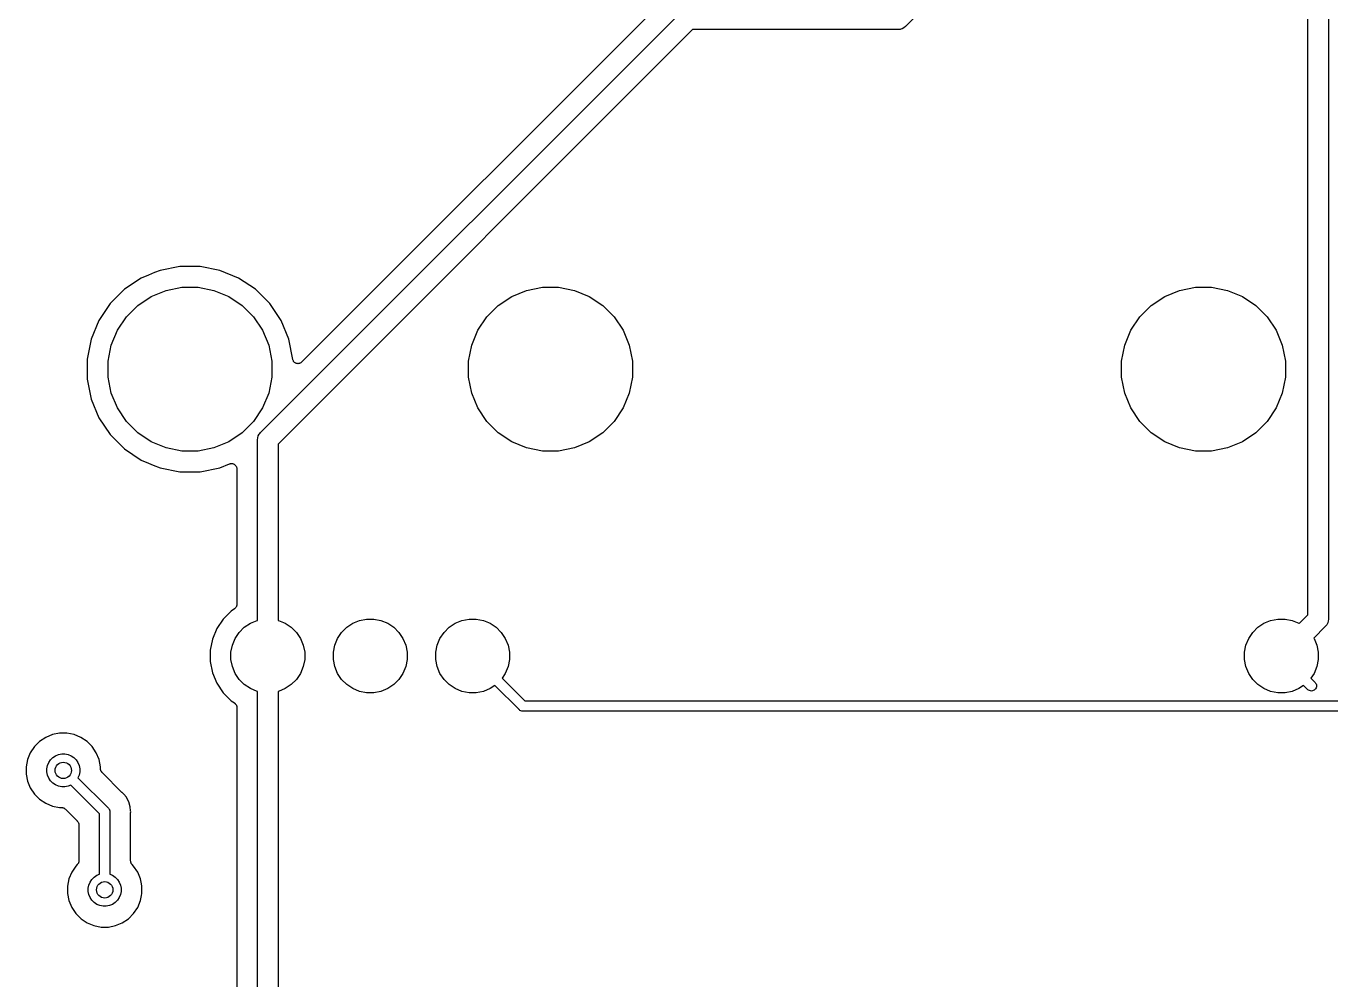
# Model space of a CAD drawing. Extents: x 3.04 to 9.02, y -6.31 to -2.47.
# Drawn here: x 4.019 to 5.273, y -5.391 to -4.475 of the extents above; entities that cross this region are included whole.
import ezdxf

# ---------------------------------------------------------------- set-up
doc = ezdxf.new("R2010")
doc.units = 0
doc.header["$MEASUREMENT"] = 0
doc.layers.add('BLACK', color=7, linetype='CONTINUOUS')

msp = doc.modelspace()

# ---------------------------------------------------------------- linework, layer by layer
at = {"layer": 'BLACK', "linetype": 'CONTINUOUS'}
for p, q in [((5.25126, -5.04049), (5.25126, -4.16955)), ((5.27094, -4.16596), (5.27094, -5.04408)), ((5.08225, -4.2573), (4.86474, -4.47481)), ((4.63344, -4.4483), (4.28625, -4.79548)), ((4.24496, -4.86506), (4.64845, -4.46157)), ((4.86294, -4.47641), (4.86123, -4.47733)), ((4.86443, -4.47518), (4.86294, -4.47641)), ((4.86474, -4.47481), (4.86443, -4.47518)), ((4.65982, -4.47803), (4.26142, -4.87644)), ((4.85696, -4.47803), (4.65982, -4.47803)), ((4.85744, -4.47808), (4.85696, -4.47803)), ((4.85937, -4.47789), (4.85744, -4.47808)), ((4.85995, -4.47771), (4.85937, -4.47789)), ((4.86123, -4.47733), (4.85995, -4.47771)), ((4.13691, -4.71404), (4.13, -4.71691)), ((4.14277, -4.71162), (4.13691, -4.71404)), ((4.13691, -4.71404), (4.13691, -4.71404)), ((4.14797, -4.70946), (4.14277, -4.71162)), ((4.16705, -4.70567), (4.14797, -4.70946)), ((4.1865, -4.70567), (4.16705, -4.70567)), ((4.20557, -4.70946), (4.1865, -4.70567)), ((4.22354, -4.71691), (4.20557, -4.70946)), ((4.13, -4.71691), (4.11383, -4.72771)), ((4.1538, -4.7287), (4.16902, -4.72567)), ((4.16902, -4.72567), (4.18453, -4.72567)), ((4.18453, -4.72567), (4.19974, -4.7287)), ((4.23971, -4.72771), (4.22354, -4.71691)), ((4.50026, -4.7287), (4.51547, -4.72567)), ((4.51547, -4.72567), (4.53098, -4.72567)), ((4.53098, -4.72567), (4.5462, -4.7287)), ((5.1279, -4.7287), (5.14311, -4.72567)), ((5.14311, -4.72567), (5.15862, -4.72567)), ((5.15862, -4.72567), (5.17383, -4.7287)), ((4.11383, -4.72771), (4.10008, -4.74147)), ((4.12658, -4.74325), (4.13947, -4.73463)), ((4.13947, -4.73463), (4.1538, -4.7287)), ((4.19974, -4.7287), (4.21407, -4.73463)), ((4.21407, -4.73463), (4.22697, -4.74325)), ((4.25347, -4.74147), (4.23971, -4.72771)), ((4.47303, -4.74325), (4.48593, -4.73463)), ((4.48593, -4.73463), (4.50026, -4.7287)), ((4.5462, -4.7287), (4.56053, -4.73463)), ((4.56053, -4.73463), (4.57342, -4.74325)), ((5.10067, -4.74325), (5.11357, -4.73463)), ((5.11357, -4.73463), (5.1279, -4.7287)), ((5.17383, -4.7287), (5.18816, -4.73463)), ((5.18816, -4.73463), (5.20106, -4.74325)), ((4.10008, -4.74147), (4.08927, -4.75764)), ((4.11561, -4.75422), (4.12658, -4.74325)), ((4.22697, -4.74325), (4.23793, -4.75422)), ((4.26427, -4.75764), (4.25347, -4.74147)), ((4.46207, -4.75422), (4.47303, -4.74325)), ((4.57342, -4.74325), (4.58439, -4.75422)), ((5.0897, -4.75422), (5.10067, -4.74325)), ((5.20106, -4.74325), (5.21203, -4.75422)), ((4.08927, -4.75764), (4.08183, -4.77561)), ((4.10699, -4.76711), (4.11561, -4.75422)), ((4.23793, -4.75422), (4.24655, -4.76711)), ((4.27172, -4.77561), (4.26427, -4.75764)), ((4.45345, -4.76711), (4.46207, -4.75422)), ((4.58439, -4.75422), (4.59301, -4.76711)), ((5.08109, -4.76711), (5.0897, -4.75422)), ((5.21203, -4.75422), (5.22064, -4.76711)), ((4.08183, -4.77561), (4.07803, -4.79468)), ((4.10106, -4.78144), (4.10699, -4.76711)), ((4.24655, -4.76711), (4.25249, -4.78144)), ((4.2756, -4.79513), (4.27172, -4.77561)), ((4.44751, -4.78144), (4.45345, -4.76711)), ((4.59301, -4.76711), (4.59894, -4.78144)), ((5.07515, -4.78144), (5.08109, -4.76711)), ((5.22064, -4.76711), (5.22658, -4.78144)), ((4.09803, -4.79665), (4.10106, -4.78144)), ((4.25249, -4.78144), (4.25551, -4.79665)), ((4.44449, -4.79665), (4.44751, -4.78144)), ((4.59894, -4.78144), (4.60197, -4.79665)), ((5.07213, -4.79665), (5.07515, -4.78144)), ((5.22658, -4.78144), (5.22961, -4.79665)), ((4.07803, -4.79468), (4.07803, -4.81413)), ((4.09803, -4.81216), (4.09803, -4.79665)), ((4.25551, -4.79665), (4.25551, -4.81216)), ((4.27574, -4.79559), (4.2756, -4.79513)), ((4.27588, -4.79605), (4.27574, -4.79559)), ((4.27588, -4.79606), (4.27588, -4.79605)), ((4.27588, -4.79607), (4.27588, -4.79606)), ((4.27611, -4.79649), (4.27588, -4.79607)), ((4.27633, -4.79691), (4.27611, -4.79649)), ((4.27634, -4.79692), (4.27633, -4.79691)), ((4.27634, -4.79693), (4.27634, -4.79692)), ((4.27664, -4.79729), (4.27634, -4.79693)), ((4.27694, -4.79767), (4.27664, -4.79729)), ((4.27695, -4.79768), (4.27694, -4.79767)), ((4.27696, -4.79768), (4.27695, -4.79768)), ((4.27733, -4.79799), (4.27696, -4.79768)), ((4.27769, -4.79829), (4.27733, -4.79799)), ((4.2777, -4.7983), (4.27769, -4.79829)), ((4.27771, -4.79831), (4.2777, -4.7983)), ((4.27813, -4.79853), (4.27771, -4.79831)), ((4.27855, -4.79876), (4.27813, -4.79853)), ((4.27856, -4.79876), (4.27855, -4.79876)), ((4.27857, -4.79877), (4.27856, -4.79876)), ((4.27903, -4.79891), (4.27857, -4.79877)), ((4.27948, -4.79905), (4.27903, -4.79891)), ((4.27949, -4.79905), (4.27948, -4.79905)), ((4.2795, -4.79906), (4.27949, -4.79905)), ((4.27998, -4.79911), (4.2795, -4.79906)), ((4.28045, -4.79916), (4.27998, -4.79911)), ((4.28046, -4.79916), (4.28045, -4.79916)), ((4.28047, -4.79916), (4.28046, -4.79916)), ((4.28095, -4.79911), (4.28047, -4.79916)), ((4.28142, -4.79907), (4.28095, -4.79911)), ((4.28144, -4.79907), (4.28142, -4.79907)), ((4.28145, -4.79907), (4.28144, -4.79907)), ((4.2819, -4.79893), (4.28145, -4.79907)), ((4.28236, -4.7988), (4.2819, -4.79893)), ((4.28237, -4.79879), (4.28236, -4.7988)), ((4.28238, -4.79879), (4.28237, -4.79879)), ((4.2828, -4.79857), (4.28238, -4.79879)), ((4.28323, -4.79835), (4.2828, -4.79857)), ((4.28324, -4.79834), (4.28323, -4.79835)), ((4.28325, -4.79834), (4.28324, -4.79834)), ((4.28362, -4.79804), (4.28325, -4.79834)), ((4.28399, -4.79774), (4.28362, -4.79804)), ((4.28401, -4.79773), (4.28399, -4.79774)), ((4.28404, -4.79769), (4.28401, -4.79773)), ((4.28401, -4.79773), (4.28401, -4.79773)), ((4.28401, -4.79773), (4.28401, -4.79773)), ((4.28625, -4.79548), (4.28404, -4.79769)), ((4.44449, -4.81216), (4.44449, -4.79665)), ((4.60197, -4.79665), (4.60197, -4.81216)), ((5.07213, -4.81216), (5.07213, -4.79665)), ((5.22961, -4.79665), (5.22961, -4.81216)), ((4.07803, -4.81413), (4.08183, -4.83321)), ((4.10106, -4.82738), (4.09803, -4.81216)), ((4.25551, -4.81216), (4.25249, -4.82738)), ((4.44751, -4.82738), (4.44449, -4.81216)), ((4.60197, -4.81216), (4.59894, -4.82738)), ((5.07515, -4.82738), (5.07213, -4.81216)), ((5.22961, -4.81216), (5.22658, -4.82738)), ((4.10699, -4.84171), (4.10106, -4.82738)), ((4.25249, -4.82738), (4.24655, -4.84171)), ((4.45345, -4.84171), (4.44751, -4.82738)), ((4.59894, -4.82738), (4.59301, -4.84171)), ((5.08109, -4.84171), (5.07515, -4.82738)), ((5.22658, -4.82738), (5.22064, -4.84171)), ((4.08183, -4.83321), (4.08927, -4.85118)), ((4.08927, -4.85118), (4.10008, -4.86735)), ((4.11561, -4.8546), (4.10699, -4.84171)), ((4.24655, -4.84171), (4.23793, -4.8546)), ((4.46207, -4.8546), (4.45345, -4.84171)), ((4.59301, -4.84171), (4.58439, -4.8546)), ((5.0897, -4.8546), (5.08109, -4.84171)), ((5.22064, -4.84171), (5.21203, -4.8546)), ((4.12658, -4.86557), (4.11561, -4.8546)), ((4.13947, -4.87419), (4.12658, -4.86557)), ((4.22697, -4.86557), (4.21407, -4.87419)), ((4.23793, -4.8546), (4.22697, -4.86557)), ((4.24384, -4.86627), (4.24458, -4.86537)), ((4.24458, -4.86537), (4.24496, -4.86506)), ((4.47303, -4.86557), (4.46207, -4.8546)), ((4.48593, -4.87419), (4.47303, -4.86557)), ((4.57342, -4.86557), (4.56053, -4.87419)), ((4.58439, -4.8546), (4.57342, -4.86557)), ((5.10067, -4.86557), (5.0897, -4.8546)), ((5.11357, -4.87419), (5.10067, -4.86557)), ((5.20106, -4.86557), (5.18816, -4.87419)), ((5.21203, -4.8546), (5.20106, -4.86557)), ((4.10008, -4.86735), (4.11383, -4.88111)), ((4.1538, -4.88012), (4.13947, -4.87419)), ((4.21407, -4.87419), (4.19974, -4.88012)), ((4.24168, -4.87236), (4.24187, -4.87043)), ((4.24173, -4.87285), (4.24168, -4.87236)), ((4.24173, -5.04583), (4.24173, -4.87285)), ((4.24187, -4.87043), (4.24244, -4.86858)), ((4.24244, -4.86858), (4.24335, -4.86687)), ((4.24335, -4.86687), (4.24384, -4.86627)), ((4.26142, -4.87644), (4.26142, -5.04583)), ((4.50026, -4.88012), (4.48593, -4.87419)), ((4.56053, -4.87419), (4.5462, -4.88012)), ((5.1279, -4.88012), (5.11357, -4.87419)), ((5.18816, -4.87419), (5.17383, -4.88012)), ((4.11383, -4.88111), (4.13, -4.89191)), ((4.16902, -4.88315), (4.1538, -4.88012)), ((4.18453, -4.88315), (4.16902, -4.88315)), ((4.19974, -4.88012), (4.18453, -4.88315)), ((4.51547, -4.88315), (4.50026, -4.88012)), ((4.53098, -4.88315), (4.51547, -4.88315)), ((4.5462, -4.88012), (4.53098, -4.88315)), ((5.14311, -4.88315), (5.1279, -4.88012)), ((5.15862, -4.88315), (5.14311, -4.88315)), ((5.17383, -4.88012), (5.15862, -4.88315)), ((4.13, -4.89191), (4.13691, -4.89478)), ((4.13691, -4.89478), (4.13691, -4.89478)), ((4.13691, -4.89478), (4.14139, -4.89663)), ((4.14139, -4.89663), (4.14797, -4.89936)), ((4.14797, -4.89936), (4.16705, -4.90315)), ((4.16705, -4.90315), (4.1865, -4.90315)), ((4.1865, -4.90315), (4.20557, -4.89936)), ((4.20557, -4.89936), (4.21482, -4.89553)), ((4.21482, -4.89553), (4.21486, -4.89551)), ((4.21486, -4.89551), (4.21488, -4.8955)), ((4.21486, -4.89551), (4.21486, -4.89551)), ((4.21486, -4.89551), (4.21486, -4.89551)), ((4.21488, -4.8955), (4.21535, -4.89537)), ((4.21535, -4.89537), (4.2158, -4.89523)), ((4.2158, -4.89523), (4.21581, -4.89523)), ((4.21581, -4.89523), (4.21582, -4.89523)), ((4.21582, -4.89523), (4.2163, -4.89519)), ((4.2163, -4.89519), (4.21677, -4.89514)), ((4.21677, -4.89514), (4.21678, -4.89515)), ((4.21678, -4.89515), (4.21679, -4.89515)), ((4.21679, -4.89515), (4.21726, -4.8952)), ((4.21726, -4.8952), (4.21774, -4.89525)), ((4.21774, -4.89525), (4.21775, -4.89525)), ((4.21775, -4.89525), (4.21776, -4.89525)), ((4.21776, -4.89525), (4.21821, -4.89539)), ((4.21821, -4.89539), (4.21867, -4.89554)), ((4.21867, -4.89554), (4.21868, -4.89554)), ((4.21868, -4.89554), (4.21869, -4.89555)), ((4.21869, -4.89555), (4.21911, -4.89577)), ((4.21911, -4.89577), (4.21953, -4.896)), ((4.21953, -4.896), (4.21954, -4.89601)), ((4.21954, -4.89601), (4.21955, -4.89601)), ((4.21955, -4.89601), (4.21991, -4.89632)), ((4.21991, -4.89632), (4.22028, -4.89662)), ((4.22028, -4.89662), (4.22029, -4.89663)), ((4.22029, -4.89663), (4.2203, -4.89664)), ((4.2203, -4.89664), (4.22059, -4.897)), ((4.22059, -4.897), (4.2209, -4.89738)), ((4.2209, -4.89738), (4.2209, -4.89739)), ((4.2209, -4.89739), (4.22091, -4.8974)), ((4.22091, -4.8974), (4.22113, -4.89782)), ((4.22113, -4.89782), (4.22136, -4.89824)), ((4.22136, -4.89824), (4.22136, -4.89825)), ((4.22136, -4.89825), (4.22136, -4.89826)), ((4.22136, -4.89826), (4.2215, -4.89872)), ((4.2215, -4.89872), (4.22164, -4.89917)), ((4.22164, -4.89917), (4.22164, -4.89919)), ((4.22164, -4.89919), (4.22164, -4.8992)), ((4.22164, -4.8992), (4.22169, -4.89967)), ((4.22169, -4.89967), (4.22173, -4.90014)), ((4.22173, -4.90014), (4.22173, -5.0306)), ((4.21624, -5.03694), (4.20852, -5.04466)), ((4.21951, -5.03476), (4.21624, -5.03694)), ((4.21987, -5.03446), (4.21951, -5.03476)), ((4.22023, -5.03417), (4.21987, -5.03446)), ((4.22025, -5.03415), (4.22023, -5.03417)), ((4.22026, -5.03414), (4.22025, -5.03415)), ((4.22056, -5.03378), (4.22026, -5.03414)), ((4.22086, -5.03342), (4.22056, -5.03378)), ((4.22087, -5.0334), (4.22086, -5.03342)), ((4.22088, -5.03338), (4.22087, -5.0334)), ((4.2211, -5.03297), (4.22088, -5.03338)), ((4.22133, -5.03257), (4.2211, -5.03297)), ((4.22134, -5.03255), (4.22133, -5.03257)), ((4.22135, -5.03252), (4.22134, -5.03255)), ((4.22148, -5.03208), (4.22135, -5.03252)), ((4.22162, -5.03164), (4.22148, -5.03208)), ((4.22163, -5.03161), (4.22162, -5.03164)), ((4.22168, -5.03113), (4.22163, -5.03159)), ((4.22163, -5.03159), (4.22163, -5.03161)), ((4.22173, -5.03067), (4.22168, -5.03113)), ((4.22173, -5.0306), (4.22173, -5.03062)), ((4.22173, -5.03062), (4.22173, -5.03062)), ((4.22173, -5.03062), (4.22173, -5.03062)), ((4.22173, -5.03062), (4.22173, -5.03067)), ((5.24287, -5.04888), (5.25126, -5.04049)), ((4.20852, -5.04466), (4.20245, -5.05374)), ((4.22405, -5.05741), (4.22899, -5.05248)), ((4.22899, -5.05248), (4.23479, -5.0486)), ((4.23479, -5.0486), (4.24124, -5.04593)), ((4.24124, -5.04593), (4.24173, -5.04583)), ((4.26142, -5.04583), (4.26191, -5.04593)), ((4.26191, -5.04593), (4.26836, -5.0486)), ((4.26836, -5.0486), (4.27416, -5.05248)), ((4.27416, -5.05248), (4.2791, -5.05741)), ((4.32248, -5.05741), (4.32741, -5.05248)), ((4.32741, -5.05248), (4.33322, -5.0486)), ((4.33322, -5.0486), (4.33966, -5.04593)), ((4.33966, -5.04593), (4.34651, -5.04457)), ((4.34651, -5.04457), (4.35349, -5.04457)), ((4.35349, -5.04457), (4.36034, -5.04593)), ((4.36034, -5.04593), (4.36678, -5.0486)), ((4.36678, -5.0486), (4.37259, -5.05248)), ((4.37259, -5.05248), (4.37752, -5.05741)), ((4.4209, -5.05741), (4.42584, -5.05248)), ((4.42584, -5.05248), (4.43164, -5.0486)), ((4.43164, -5.0486), (4.43809, -5.04593)), ((4.43809, -5.04593), (4.44494, -5.04457)), ((4.44494, -5.04457), (4.45192, -5.04457)), ((4.45192, -5.04457), (4.45876, -5.04593)), ((4.45876, -5.04593), (4.46521, -5.0486)), ((4.46521, -5.0486), (4.47101, -5.05248)), ((4.47101, -5.05248), (4.47595, -5.05741)), ((5.19815, -5.05741), (5.20308, -5.05248)), ((5.20308, -5.05248), (5.20889, -5.0486)), ((5.20889, -5.0486), (5.21533, -5.04593)), ((5.21533, -5.04593), (5.22218, -5.04457)), ((5.22218, -5.04457), (5.22916, -5.04457)), ((5.22916, -5.04457), (5.236, -5.04593)), ((5.236, -5.04593), (5.24245, -5.0486)), ((5.24245, -5.0486), (5.24287, -5.04888)), ((5.26772, -5.05187), (5.25679, -5.0628)), ((5.2681, -5.05156), (5.26772, -5.05187)), ((5.26933, -5.05006), (5.2681, -5.05156)), ((5.27024, -5.04835), (5.26933, -5.05006)), ((5.27041, -5.0478), (5.27024, -5.04835)), ((5.2708, -5.0465), (5.27041, -5.0478)), ((5.27099, -5.04457), (5.2708, -5.0465)), ((5.27094, -5.04408), (5.27099, -5.04457)), ((4.19827, -5.06383), (4.19614, -5.07454)), ((4.20245, -5.05374), (4.19827, -5.06383)), ((4.2175, -5.06966), (4.22017, -5.06322)), ((4.22017, -5.06322), (4.22405, -5.05741)), ((4.2791, -5.05741), (4.28298, -5.06322)), ((4.28298, -5.06322), (4.28565, -5.06966)), ((4.31593, -5.06966), (4.3186, -5.06322)), ((4.3186, -5.06322), (4.32248, -5.05741)), ((4.37752, -5.05741), (4.3814, -5.06322)), ((4.3814, -5.06322), (4.38407, -5.06966)), ((4.41435, -5.06966), (4.41702, -5.06322)), ((4.41702, -5.06322), (4.4209, -5.05741)), ((4.47595, -5.05741), (4.47983, -5.06322)), ((4.47983, -5.06322), (4.4825, -5.06966)), ((5.1916, -5.06966), (5.19427, -5.06322)), ((5.19427, -5.06322), (5.19815, -5.05741)), ((5.25679, -5.0628), (5.25707, -5.06322)), ((5.25707, -5.06322), (5.25974, -5.06966)), ((4.19614, -5.07454), (4.19614, -5.08546)), ((4.21614, -5.07651), (4.2175, -5.06966)), ((4.21614, -5.08349), (4.21614, -5.07651)), ((4.28565, -5.06966), (4.28701, -5.07651)), ((4.28701, -5.07651), (4.28701, -5.08349)), ((4.31457, -5.07651), (4.31593, -5.06966)), ((4.31457, -5.08349), (4.31457, -5.07651)), ((4.38407, -5.06966), (4.38543, -5.07651)), ((4.38543, -5.07651), (4.38543, -5.08349)), ((4.41299, -5.07651), (4.41435, -5.06966)), ((4.41299, -5.08349), (4.41299, -5.07651)), ((4.4825, -5.06966), (4.48386, -5.07651)), ((4.48386, -5.07651), (4.48386, -5.08349)), ((5.19024, -5.07651), (5.1916, -5.06966)), ((5.19024, -5.08349), (5.19024, -5.07651)), ((5.25974, -5.06966), (5.2611, -5.07651)), ((5.2611, -5.07651), (5.2611, -5.08349)), ((4.19614, -5.08546), (4.19827, -5.09617)), ((4.2175, -5.09034), (4.21614, -5.08349)), ((4.22017, -5.09678), (4.2175, -5.09034)), ((4.28565, -5.09034), (4.28298, -5.09678)), ((4.28701, -5.08349), (4.28565, -5.09034)), ((4.31593, -5.09034), (4.31457, -5.08349)), ((4.3186, -5.09678), (4.31593, -5.09034)), ((4.38407, -5.09034), (4.3814, -5.09678)), ((4.38543, -5.08349), (4.38407, -5.09034)), ((4.41435, -5.09034), (4.41299, -5.08349)), ((4.41702, -5.09678), (4.41435, -5.09034)), ((4.4825, -5.09034), (4.47983, -5.09678)), ((4.48386, -5.08349), (4.4825, -5.09034)), ((5.1916, -5.09034), (5.19024, -5.08349)), ((5.19427, -5.09678), (5.1916, -5.09034)), ((5.25974, -5.09034), (5.25707, -5.09678)), ((5.2611, -5.08349), (5.25974, -5.09034)), ((4.19827, -5.09617), (4.20245, -5.10626)), ((4.22405, -5.10259), (4.22017, -5.09678)), ((4.22899, -5.10752), (4.22405, -5.10259)), ((4.2791, -5.10259), (4.27416, -5.10752)), ((4.28298, -5.09678), (4.2791, -5.10259)), ((4.32248, -5.10259), (4.3186, -5.09678)), ((4.32741, -5.10752), (4.32248, -5.10259)), ((4.37752, -5.10259), (4.37259, -5.10752)), ((4.3814, -5.09678), (4.37752, -5.10259)), ((4.4209, -5.10259), (4.41702, -5.09678)), ((4.42584, -5.10752), (4.4209, -5.10259)), ((4.47983, -5.09678), (4.47676, -5.10137)), ((4.47676, -5.10137), (4.49869, -5.12331)), ((5.19815, -5.10259), (5.19427, -5.09678)), ((5.20308, -5.10752), (5.19815, -5.10259)), ((5.25707, -5.09678), (5.254, -5.10137)), ((5.254, -5.10137), (5.25814, -5.10551)), ((4.20245, -5.10626), (4.20852, -5.11534)), ((4.20852, -5.11534), (4.21624, -5.12306)), ((4.23479, -5.1114), (4.22899, -5.10752)), ((4.24124, -5.11407), (4.23479, -5.1114)), ((4.24173, -5.11417), (4.24124, -5.11407)), ((4.24173, -5.7044), (4.24173, -5.11417)), ((4.26191, -5.11407), (4.26142, -5.11417)), ((4.26142, -5.11417), (4.26142, -5.70081)), ((4.26836, -5.1114), (4.26191, -5.11407)), ((4.27416, -5.10752), (4.26836, -5.1114)), ((4.33322, -5.1114), (4.32741, -5.10752)), ((4.33966, -5.11407), (4.33322, -5.1114)), ((4.34651, -5.11543), (4.33966, -5.11407)), ((4.35349, -5.11543), (4.34651, -5.11543)), ((4.36034, -5.11407), (4.35349, -5.11543)), ((4.36678, -5.1114), (4.36034, -5.11407)), ((4.37259, -5.10752), (4.36678, -5.1114)), ((4.43164, -5.1114), (4.42584, -5.10752)), ((4.43809, -5.11407), (4.43164, -5.1114)), ((4.44494, -5.11543), (4.43809, -5.11407)), ((4.45192, -5.11543), (4.44494, -5.11543)), ((4.45876, -5.11407), (4.45192, -5.11543)), ((4.46521, -5.1114), (4.45876, -5.11407)), ((4.4698, -5.10833), (4.46521, -5.1114)), ((4.493, -5.13154), (4.4698, -5.10833)), ((5.20889, -5.1114), (5.20308, -5.10752)), ((5.21533, -5.11407), (5.20889, -5.1114)), ((5.22218, -5.11543), (5.21533, -5.11407)), ((5.22916, -5.11543), (5.22218, -5.11543)), ((5.236, -5.11407), (5.22916, -5.11543)), ((5.24245, -5.1114), (5.236, -5.11407)), ((5.24704, -5.10833), (5.24245, -5.1114)), ((5.25118, -5.11247), (5.24704, -5.10833)), ((5.25174, -5.11293), (5.25118, -5.11247)), ((5.2526, -5.11339), (5.25174, -5.11293)), ((5.25352, -5.11367), (5.2526, -5.11339)), ((5.25449, -5.11376), (5.25352, -5.11367)), ((5.25545, -5.11367), (5.25449, -5.11376)), ((5.25638, -5.11339), (5.25545, -5.11367)), ((5.25724, -5.11293), (5.25638, -5.11339)), ((5.25798, -5.11232), (5.25724, -5.11293)), ((5.2586, -5.11157), (5.25798, -5.11232)), ((5.25814, -5.10551), (5.2586, -5.10607)), ((5.2586, -5.10607), (5.25906, -5.10693)), ((5.25906, -5.11071), (5.2586, -5.11157)), ((5.25906, -5.10693), (5.25934, -5.10785)), ((5.25934, -5.10978), (5.25906, -5.11071)), ((5.25934, -5.10785), (5.25943, -5.10882)), ((5.25943, -5.10882), (5.25934, -5.10978)), ((4.21624, -5.12306), (4.21951, -5.12524)), ((4.21951, -5.12524), (4.21953, -5.12526)), ((4.21953, -5.12526), (4.21953, -5.12526)), ((4.21953, -5.12526), (4.21953, -5.12526)), ((4.21953, -5.12526), (4.21957, -5.12528)), ((4.21957, -5.12528), (4.21992, -5.12558)), ((4.21992, -5.12558), (4.22028, -5.12588)), ((4.22028, -5.12588), (4.2203, -5.1259)), ((4.2203, -5.1259), (4.22031, -5.12591)), ((4.22031, -5.12591), (4.2206, -5.12627)), ((4.2206, -5.12627), (4.2209, -5.12663)), ((4.2209, -5.12663), (4.22091, -5.12666)), ((4.22091, -5.12666), (4.22092, -5.12667)), ((4.22092, -5.12667), (4.22114, -5.12709)), ((4.22114, -5.12709), (4.22135, -5.1275)), ((4.22135, -5.1275), (4.22136, -5.12752)), ((4.22136, -5.12752), (4.22137, -5.12754)), ((4.22137, -5.12754), (4.2215, -5.12798)), ((4.2215, -5.12798), (4.22164, -5.12843)), ((4.22164, -5.12843), (4.22164, -5.12845)), ((4.22164, -5.12845), (4.22165, -5.12848)), ((4.22165, -5.12848), (4.22169, -5.12894)), ((4.22169, -5.12894), (4.22173, -5.1294)), ((4.49869, -5.12331), (5.37225, -5.12331)), ((4.22173, -5.1294), (4.22173, -5.67802)), ((4.49316, -5.13173), (4.493, -5.13154)), ((4.49334, -5.13188), (4.49316, -5.13173)), ((4.49391, -5.13234), (4.49334, -5.13188)), ((4.49334, -5.13188), (4.49334, -5.13188)), ((4.49476, -5.1328), (4.49391, -5.13234)), ((4.49569, -5.13308), (4.49476, -5.1328)), ((4.49641, -5.13315), (4.49569, -5.13308)), ((4.49665, -5.13317), (4.49641, -5.13315)), ((4.49641, -5.13315), (4.49641, -5.13315)), ((4.49689, -5.13315), (4.49665, -5.13317)), ((5.37405, -5.13315), (4.49689, -5.13315)), ((4.03221, -5.16223), (4.02723, -5.16721)), ((4.03807, -5.15832), (4.03221, -5.16223)), ((4.04457, -5.15563), (4.03807, -5.15832)), ((4.05148, -5.15425), (4.04457, -5.15563)), ((4.05852, -5.15425), (4.05148, -5.15425)), ((4.06543, -5.15563), (4.05852, -5.15425)), ((4.07193, -5.15832), (4.06543, -5.15563)), ((4.07779, -5.16223), (4.07193, -5.15832)), ((4.08277, -5.16721), (4.07779, -5.16223)), ((4.02332, -5.17307), (4.02063, -5.17957)), ((4.02723, -5.16721), (4.02332, -5.17307)), ((4.04277, -5.17996), (4.04496, -5.17777)), ((4.04496, -5.17777), (4.04754, -5.17604)), ((4.04754, -5.17604), (4.05041, -5.17486)), ((4.05041, -5.17486), (4.05345, -5.17425)), ((4.05345, -5.17425), (4.05655, -5.17425)), ((4.05655, -5.17425), (4.05959, -5.17486)), ((4.05959, -5.17486), (4.06246, -5.17604)), ((4.06246, -5.17604), (4.06504, -5.17777)), ((4.06504, -5.17777), (4.06723, -5.17996)), ((4.08668, -5.17307), (4.08277, -5.16721)), ((4.08937, -5.17957), (4.08668, -5.17307)), ((4.02063, -5.17957), (4.01925, -5.18648)), ((4.01925, -5.18648), (4.01925, -5.19352)), ((4.03925, -5.18845), (4.03986, -5.18541)), ((4.03925, -5.19155), (4.03925, -5.18845)), ((4.03986, -5.19459), (4.03925, -5.19155)), ((4.03986, -5.18541), (4.04104, -5.18254)), ((4.04104, -5.18254), (4.04277, -5.17996)), ((4.06723, -5.17996), (4.06896, -5.18254)), ((4.06896, -5.18254), (4.07014, -5.18541)), ((4.07014, -5.18541), (4.07075, -5.18845)), ((4.07075, -5.19155), (4.07014, -5.19459)), ((4.07075, -5.18845), (4.07075, -5.19155)), ((4.09075, -5.18648), (4.08937, -5.17957)), ((4.09075, -5.18843), (4.09075, -5.18648)), ((4.09079, -5.18889), (4.09075, -5.18843)), ((4.09083, -5.18935), (4.09079, -5.18889)), ((4.09084, -5.18938), (4.09083, -5.18935)), ((4.09084, -5.1894), (4.09084, -5.18938)), ((4.09098, -5.18984), (4.09084, -5.1894)), ((4.09111, -5.19029), (4.09098, -5.18984)), ((4.09112, -5.19031), (4.09111, -5.19029)), ((4.09113, -5.19034), (4.09112, -5.19031)), ((4.09134, -5.19075), (4.09113, -5.19034)), ((4.09155, -5.19116), (4.09134, -5.19075)), ((4.09157, -5.19118), (4.09155, -5.19116)), ((4.09158, -5.1912), (4.09157, -5.19118)), ((4.09188, -5.19156), (4.09158, -5.1912)), ((4.09216, -5.19192), (4.09188, -5.19156)), ((4.01925, -5.19352), (4.02063, -5.20043)), ((4.02063, -5.20043), (4.02332, -5.20693)), ((4.04104, -5.19746), (4.03986, -5.19459)), ((4.04277, -5.20004), (4.04104, -5.19746)), ((4.04496, -5.20223), (4.04277, -5.20004)), ((4.04754, -5.20396), (4.04496, -5.20223)), ((4.05041, -5.20514), (4.04754, -5.20396)), ((4.06213, -5.20409), (4.05959, -5.20514)), ((4.08988, -5.23184), (4.06213, -5.20409)), ((4.07014, -5.19459), (4.06909, -5.19713)), ((4.06909, -5.19713), (4.09811, -5.22615)), ((4.0922, -5.19196), (4.09216, -5.19192)), ((4.09221, -5.19197), (4.0922, -5.19196)), ((4.0922, -5.19196), (4.0922, -5.19196)), ((4.0922, -5.19196), (4.0922, -5.19196)), ((4.11139, -5.21114), (4.09221, -5.19197)), ((4.02332, -5.20693), (4.02723, -5.21279)), ((4.02723, -5.21279), (4.03221, -5.21777)), ((4.05345, -5.20575), (4.05041, -5.20514)), ((4.05655, -5.20575), (4.05345, -5.20575)), ((4.05959, -5.20514), (4.05655, -5.20575)), ((4.11155, -5.21128), (4.11139, -5.21114)), ((4.1117, -5.21143), (4.11155, -5.21128)), ((4.11175, -5.21147), (4.1117, -5.21143)), ((4.11251, -5.2121), (4.11175, -5.21147)), ((4.11313, -5.21286), (4.11251, -5.2121)), ((4.11562, -5.21589), (4.11313, -5.21286)), ((4.11641, -5.21736), (4.11562, -5.21589)), ((4.03221, -5.21777), (4.03807, -5.22168)), ((4.03807, -5.22168), (4.04457, -5.22437)), ((4.04457, -5.22437), (4.05148, -5.22575)), ((4.05148, -5.22575), (4.05343, -5.22575)), ((4.05343, -5.22575), (4.05345, -5.22575)), ((4.05345, -5.22575), (4.05345, -5.22575)), ((4.05345, -5.22575), (4.05345, -5.22575)), ((4.05345, -5.22575), (4.0535, -5.22575)), ((4.0535, -5.22575), (4.05396, -5.2258)), ((4.05396, -5.2258), (4.05442, -5.22585)), ((4.05442, -5.22585), (4.05445, -5.22585)), ((4.05445, -5.22585), (4.05447, -5.22586)), ((4.05447, -5.22586), (4.05491, -5.226)), ((4.05491, -5.226), (4.05535, -5.22613)), ((4.05535, -5.22613), (4.05538, -5.22614)), ((4.05538, -5.22614), (4.0554, -5.22615)), ((4.0554, -5.22615), (4.05581, -5.22638)), ((4.05581, -5.22638), (4.05621, -5.22659)), ((4.05621, -5.22659), (4.05623, -5.22661)), ((4.05623, -5.22661), (4.05626, -5.22662)), ((4.05626, -5.22662), (4.05661, -5.22692)), ((4.05661, -5.22692), (4.05697, -5.22721)), ((4.05697, -5.22721), (4.06842, -5.23866)), ((4.09811, -5.22615), (4.0983, -5.22631)), ((4.0983, -5.22631), (4.09845, -5.22649)), ((4.09845, -5.22649), (4.09891, -5.22706)), ((4.09891, -5.22706), (4.09929, -5.22775)), ((4.09929, -5.22775), (4.09937, -5.22791)), ((4.09937, -5.22791), (4.09965, -5.22884)), ((4.09965, -5.22884), (4.09972, -5.22956)), ((4.11794, -5.22022), (4.11641, -5.21736)), ((4.11936, -5.22492), (4.11794, -5.22022)), ((4.11975, -5.22882), (4.11936, -5.22492)), ((4.11984, -5.2298), (4.11975, -5.22882)), ((4.11975, -5.22882), (4.11975, -5.22882)), ((4.06842, -5.23866), (4.06843, -5.23867)), ((4.06843, -5.23867), (4.06843, -5.23867)), ((4.06843, -5.23867), (4.06843, -5.23867)), ((4.06843, -5.23867), (4.06847, -5.23871)), ((4.06847, -5.23871), (4.06876, -5.23907)), ((4.06876, -5.23907), (4.06905, -5.23943)), ((4.06905, -5.23943), (4.06906, -5.23945)), ((4.06906, -5.23945), (4.06908, -5.23947)), ((4.06908, -5.23947), (4.06929, -5.23989)), ((4.06929, -5.23989), (4.0695, -5.24029)), ((4.0695, -5.24029), (4.06951, -5.24032)), ((4.06951, -5.24032), (4.06952, -5.24034)), ((4.06952, -5.24034), (4.06965, -5.24078)), ((4.06965, -5.24078), (4.06979, -5.24123)), ((4.06979, -5.24123), (4.06979, -5.24125)), ((4.06979, -5.24125), (4.0698, -5.24128)), ((4.0698, -5.24128), (4.06984, -5.24174)), ((4.06984, -5.24174), (4.06988, -5.2422)), ((4.08988, -5.2898), (4.08988, -5.23184)), ((4.09972, -5.22956), (4.09972, -5.22956)), ((4.09972, -5.22956), (4.09975, -5.2298)), ((4.09975, -5.2298), (4.09972, -5.23004)), ((4.09972, -5.23004), (4.09972, -5.2898)), ((4.11972, -5.2312), (4.11975, -5.23099)), ((4.11972, -5.23127), (4.11972, -5.2312)), ((4.11972, -5.2771), (4.11972, -5.23127)), ((4.11975, -5.23078), (4.11984, -5.2298)), ((4.11975, -5.23099), (4.11975, -5.23078)), ((4.06988, -5.2422), (4.06988, -5.2771)), ((4.06948, -5.27907), (4.06925, -5.27947)), ((4.06949, -5.27904), (4.06948, -5.27907)), ((4.0695, -5.27902), (4.06949, -5.27904)), ((4.06963, -5.27858), (4.0695, -5.27902)), ((4.06977, -5.27814), (4.06963, -5.27858)), ((4.06978, -5.27811), (4.06977, -5.27814)), ((4.06983, -5.27763), (4.06978, -5.27809)), ((4.06978, -5.27809), (4.06978, -5.27811)), ((4.06988, -5.27717), (4.06983, -5.27763)), ((4.06988, -5.2771), (4.06988, -5.27711)), ((4.06988, -5.27711), (4.06988, -5.27712)), ((4.06988, -5.27712), (4.06988, -5.27712)), ((4.06988, -5.27712), (4.06988, -5.27717)), ((4.11977, -5.27756), (4.11972, -5.2771)), ((4.11981, -5.27802), (4.11977, -5.27756)), ((4.11982, -5.27804), (4.11981, -5.27802)), ((4.11982, -5.27807), (4.11982, -5.27804)), ((4.11995, -5.27851), (4.11982, -5.27807)), ((4.12008, -5.27895), (4.11995, -5.27851)), ((4.12009, -5.27898), (4.12008, -5.27895)), ((4.1201, -5.279), (4.12009, -5.27898)), ((4.12032, -5.27941), (4.1201, -5.279)), ((4.12053, -5.27982), (4.12032, -5.27941)), ((4.06312, -5.28787), (4.06043, -5.29438)), ((4.06704, -5.28202), (4.06312, -5.28787)), ((4.06842, -5.28063), (4.06704, -5.28202)), ((4.06871, -5.28028), (4.06842, -5.28063)), ((4.06901, -5.27992), (4.06871, -5.28028)), ((4.06902, -5.2799), (4.06901, -5.27992)), ((4.06904, -5.27988), (4.06902, -5.2799)), ((4.06925, -5.27947), (4.06904, -5.27988)), ((4.08476, -5.29257), (4.08734, -5.29085)), ((4.08734, -5.29085), (4.08988, -5.2898)), ((4.09972, -5.2898), (4.10226, -5.29085)), ((4.10226, -5.29085), (4.10484, -5.29257)), ((4.12055, -5.27984), (4.12053, -5.27982)), ((4.12056, -5.27986), (4.12055, -5.27984)), ((4.12085, -5.28022), (4.12056, -5.27986)), ((4.12114, -5.28058), (4.12085, -5.28022)), ((4.12118, -5.28062), (4.12114, -5.28058)), ((4.12119, -5.28063), (4.12118, -5.28062)), ((4.12118, -5.28062), (4.12118, -5.28062)), ((4.12118, -5.28062), (4.12118, -5.28062)), ((4.12257, -5.28202), (4.12119, -5.28063)), ((4.12648, -5.28787), (4.12257, -5.28202)), ((4.12918, -5.29438), (4.12648, -5.28787)), ((4.06043, -5.29438), (4.05906, -5.30128)), ((4.05906, -5.30128), (4.05906, -5.30832)), ((4.07906, -5.30325), (4.07966, -5.30021)), ((4.07906, -5.30635), (4.07906, -5.30325)), ((4.07966, -5.30021), (4.08085, -5.29734)), ((4.08085, -5.29734), (4.08257, -5.29476)), ((4.08257, -5.29476), (4.08476, -5.29257)), ((4.10484, -5.29257), (4.10704, -5.29476)), ((4.10704, -5.29476), (4.10876, -5.29734)), ((4.10876, -5.29734), (4.10995, -5.30021)), ((4.10995, -5.30021), (4.11055, -5.30325)), ((4.11055, -5.30325), (4.11055, -5.30635)), ((4.1301, -5.29899), (4.12918, -5.29438)), ((4.13055, -5.30128), (4.1301, -5.29899)), ((4.1301, -5.29899), (4.1301, -5.29899)), ((4.13055, -5.30832), (4.13055, -5.30128)), ((4.05906, -5.30832), (4.06043, -5.31523)), ((4.06043, -5.31523), (4.06312, -5.32174)), ((4.07966, -5.3094), (4.07906, -5.30635)), ((4.08085, -5.31226), (4.07966, -5.3094)), ((4.08257, -5.31484), (4.08085, -5.31226)), ((4.08476, -5.31704), (4.08257, -5.31484)), ((4.08734, -5.31876), (4.08476, -5.31704)), ((4.10484, -5.31704), (4.10226, -5.31876)), ((4.10704, -5.31484), (4.10484, -5.31704)), ((4.10876, -5.31226), (4.10704, -5.31484)), ((4.10995, -5.3094), (4.10876, -5.31226)), ((4.11055, -5.30635), (4.10995, -5.3094)), ((4.12648, -5.32174), (4.12918, -5.31523)), ((4.12918, -5.31523), (4.13013, -5.31042)), ((4.13013, -5.31042), (4.13055, -5.30832)), ((4.06312, -5.32174), (4.06704, -5.32759)), ((4.06704, -5.32759), (4.07202, -5.33257)), ((4.09021, -5.31995), (4.08734, -5.31876)), ((4.09325, -5.32055), (4.09021, -5.31995)), ((4.09635, -5.32055), (4.09325, -5.32055)), ((4.0994, -5.31995), (4.09635, -5.32055)), ((4.10226, -5.31876), (4.0994, -5.31995)), ((4.11759, -5.33257), (4.12257, -5.32759)), ((4.12257, -5.32759), (4.12648, -5.32174)), ((4.07202, -5.33257), (4.07787, -5.33648)), ((4.07787, -5.33648), (4.08438, -5.33918)), ((4.08438, -5.33918), (4.09128, -5.34055)), ((4.09128, -5.34055), (4.09832, -5.34055)), ((4.09832, -5.34055), (4.10523, -5.33918)), ((4.10523, -5.33918), (4.11174, -5.33648)), ((4.11174, -5.33648), (4.11759, -5.33257))]:
    msp.add_line(p, q, dxfattribs=at)
at = {"layer": 'BLACK'}
for centre in [(4.055, -5.19), (4.0948, -5.3048)]:
    msp.add_circle(centre, 0.00787, dxfattribs=at)

doc.saveas('drawing.dxf')
